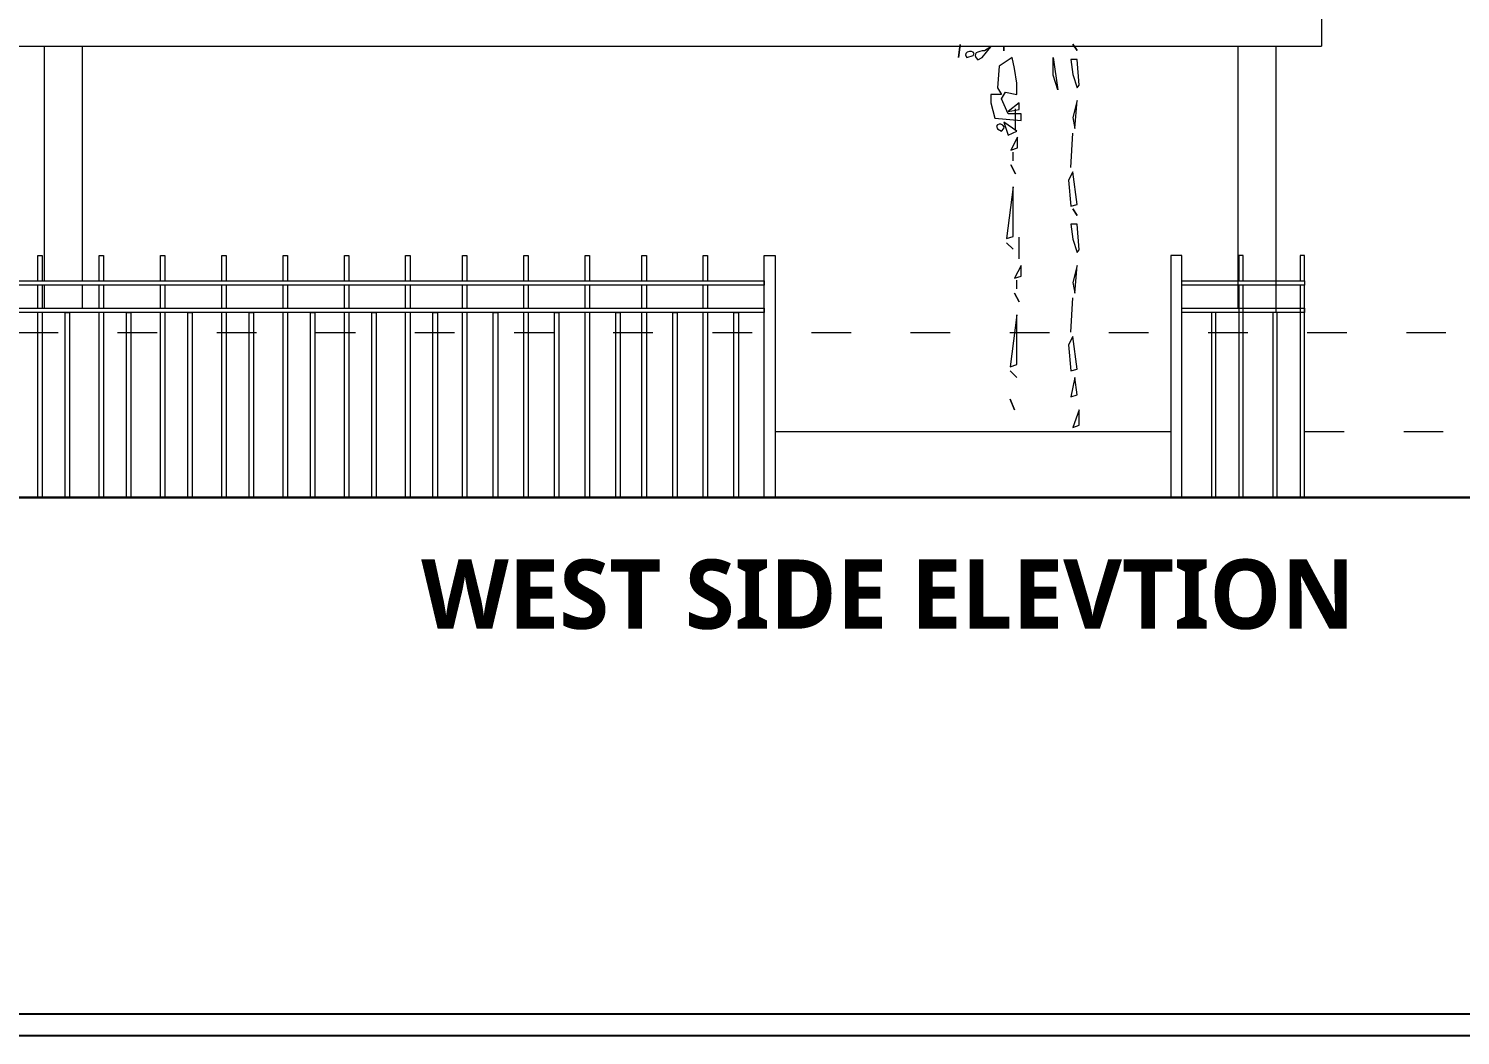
# Model space of a CAD drawing. Header units: millimetres. Extents: x 922141 to 965068, y 34629 to 256118.
# Drawn here: x 950409 to 956908, y 190849 to 195422 of the extents above; entities that cross this region are included whole.
import ezdxf

# ---------------------------------------------------------------- set-up
doc = ezdxf.new("R2010")
doc.units = ezdxf.units.MM
doc.linetypes.add('ACAD_ISO03W100', pattern=[30, 12, -18])
doc.layers.get('Defpoints').update_dxf_attribs({"color": 6})
for name, color, linetype, lineweight in [('HATCH', 8, 'Continuous', 5), ('MCA__ LANDSCAPE', 136, 'Continuous', 5), ('MCA__ LAYOUT TESTO', 6, 'Continuous', 5), ('MCA__ MURI ESISTENTI SEZIONATI', 30, 'Continuous', 30), ('MCA__ SCALE', 154, 'Continuous', 18)]:
    doc.layers.add(name, color=color, linetype=linetype, lineweight=lineweight)
doc.layers.add('MCA__ PISCINA ELEV.', color=91, linetype='Continuous')
doc.layers.add('TEXT200', color=7, linetype='Continuous')
doc.styles.get("Standard").update_dxf_attribs({"font": 'arial.ttf'})

# ---------------------------------------------------------------- blocks, each defined once
blk = doc.blocks.new('DS')
at = {"layer": 'HATCH', "linetype": 'Continuous'}
for points in [[(567633, 381873.4), (567643.8, 381945.7), (567633, 381873.4)], [(567765.4, 381873.4), (567814.7, 381933.4), (567779.3, 381910.3), (567765.4, 381910.3), (567753.1, 381907.2), (567742.3, 381904.1), (567733.1, 381899.5), (567728.5, 381891.8), (567726.9, 381884.1), (567731.6, 381873.4), (567742.3, 381861), (567765.4, 381873.4)], [(567887.1, 381910.3), (567887.1, 381933.4), (567887.1, 381910.3)], [(568298.2, 381911.7), (568273.6, 381948.6), (568298.2, 381911.7)], [(567716.2, 381884.1), (567720.8, 381896.4), (567716.2, 381902.6), (567706.9, 381907.2), (567694.6, 381907.2), (567682.3, 381902.6), (567674.6, 381896.4), (567673.1, 381885.7), (567680.8, 381873.4), (567716.2, 381884.1)], [(567984.1, 381520.8), (567984.1, 381557.7), (567911.7, 381557.7), (567874.8, 381642.4), (567897.9, 381679.3), (567961, 381665.5), (567961, 381728.6), (567947.1, 381811.8), (567934.8, 381873.4), (567862.4, 381824.1), (567851.7, 381702.4), (567874.8, 381665.5), (567814.7, 381665.5), (567814.7, 381619.3), (567837.8, 381533.1), (567984.1, 381520.8)], [(568190.4, 381691.7), (568164.2, 381774.8), (568164.2, 381873.4), (568190.4, 381691.7)], [(568298.2, 381703.8), (568309, 381717.7), (568298.2, 381862.4), (568262.8, 381862.4), (568273.6, 381777.7), (568298.2, 381703.8)], [(567973.3, 381582.3), (567973.3, 381619.3), (567911.7, 381570), (567973.3, 381582.3)], [(568285.9, 381475.9), (568298.2, 381631.4), (568273.6, 381536), (568285.9, 381475.9)], [(567952.8, 381463.1), (567952.8, 381584.8)], [(567874.8, 381460.7), (567887.1, 381474.6), (567888.6, 381485.3), (567882.5, 381493), (567871.7, 381499.2), (567860.9, 381499.2), (567851.7, 381496.1), (567847, 381488.4), (567851.7, 381473), (567874.8, 381460.7)], [(567911.7, 381437.6), (567961, 381460.7), (567887.1, 381510), (567911.7, 381437.6)], [(568262.8, 381257.3), (568273.6, 381449.8)], [(567963.5, 381366.1), (567963.5, 381426.2), (567926.6, 381353.8), (567963.5, 381366.1)], [(567940.4, 381293.8), (567940.4, 381343)], [(567952.8, 381221.4), (567926.6, 381270.7), (567952.8, 381221.4)], [(568298.2, 381049.4), (568273.6, 381232.7), (568250.5, 381184.9), (568262.8, 381040.2), (568298.2, 381049.4)], [(567940.4, 380870.3), (567940.4, 381149), (567903.5, 380858), (567940.4, 380870.3)], [(568298.2, 380988), (568273.6, 381025), (568298.2, 380988)], [(568298.2, 380780.1), (568309, 380794), (568298.2, 380938.7), (568262.8, 380938.7), (568273.6, 380854.1), (568298.2, 380780.1)], [(567940.4, 380798), (567903.5, 380834.9), (567940.4, 380798)], [(567973.3, 380744.7), (567973.3, 380866.4)], [(567984.1, 380647.7), (567984.1, 380707.8), (567947.1, 380635.4), (567984.1, 380647.7)], [(568285.9, 380552.3), (568298.2, 380707.8), (568273.6, 380612.3), (568285.9, 380552.3)], [(567961, 380575.4), (567961, 380624.6)], [(567973.3, 380503), (567947.1, 380552.3), (567973.3, 380503)], [(568262.8, 380333.6), (568273.6, 380526.1)], [(567961, 380151.9), (567961, 380430.6), (567924, 380139.6), (567961, 380151.9)], [(568298.2, 380125.8), (568273.6, 380309), (568250.5, 380261.3), (568262.8, 380116.5), (568298.2, 380125.8)], [(567961, 380079.6), (567924, 380116.5), (567961, 380079.6)], [(568298.2, 379981), (568285.9, 380079.6), (568262.8, 379970.2), (568298.2, 379981)], [(567947.1, 379897.9), (567924, 379957.9), (567947.1, 379897.9)], [(568309, 379811.7), (568309, 379897.9), (568273.6, 379799.3), (568309, 379811.7)]]:
    blk.add_lwpolyline(points, dxfattribs=at)

msp = doc.modelspace()

# ---------------------------------------------------------------- linework, layer by layer
at = {"layer": 'Defpoints'}
msp.add_lwpolyline([(965068.26, 190849.45), (965068.26, 220398.38), (922141.11, 220398.38), (922141.11, 190849.45)], close=True, dxfattribs=at)
at = {"layer": 'MCA__ LANDSCAPE', "linetype": 'ACAD_ISO03W100', "ltscale": 15}
for p, q in [((937763.23, 194042.18), (959863.67, 194042.18)), ((956201.16, 193592.18), (959863.67, 193592.18))]:
    msp.add_line(p, q, dxfattribs=at)
at = {"layer": 'MCA__ MURI ESISTENTI SEZIONATI'}
msp.add_line((949357.86, 193292.18), (957844.84, 193292.18), dxfattribs=at)
at = {"layer": 'MCA__ SCALE'}
for p, q in [((956278.59, 195492.18), (956278.59, 195342.18)), ((950319.25, 195342.18), (956278.59, 195342.18)), ((953798.43, 193592.18), (954365.47, 193592.18)), ((954365.47, 193592.18), (955594.8, 193592.18))]:
    msp.add_line(p, q, dxfattribs=at)
for points in [[(950481.73, 194277.18), (950481.73, 195342.18), (950651.73, 195342.18), (950651.73, 194277.18)], [(955900.52, 194152.18), (955900.52, 195342.18), (956070.52, 195342.18), (956070.52, 194132.18)], [(950451.61, 194277.18), (950451.61, 194392.18), (950471.61, 194392.18), (950471.61, 194277.18)], [(950729.79, 194277.18), (950729.79, 194392.18), (950749.79, 194392.18), (950749.79, 194277.18)], [(951007.97, 194277.18), (951007.97, 194392.18), (951027.97, 194392.18), (951027.97, 194277.18)], [(951286.15, 194277.18), (951286.15, 194392.18), (951306.15, 194392.18), (951306.15, 194277.18)], [(951564.33, 194277.18), (951564.33, 194392.18), (951584.33, 194392.18), (951584.33, 194277.18)], [(951842.51, 194277.18), (951842.51, 194392.18), (951862.51, 194392.18), (951862.51, 194277.18)], [(952120.69, 194277.18), (952120.69, 194392.18), (952140.69, 194392.18), (952140.69, 194277.18)], [(952378.87, 194277.18), (952378.87, 194392.18), (952398.87, 194392.18), (952398.87, 194277.18)], [(952657.05, 194277.18), (952657.05, 194392.18), (952677.05, 194392.18), (952677.05, 194277.18)], [(952935.23, 194277.18), (952935.23, 194392.18), (952955.23, 194392.18), (952955.23, 194277.18)], [(953193.41, 194277.18), (953193.41, 194392.18), (953213.41, 194392.18), (953213.41, 194277.18)], [(953471.59, 194277.18), (953471.59, 194392.18), (953491.59, 194392.18), (953491.59, 194277.18)], [(955922.98, 194277.18), (955922.98, 194392.18), (955902.98, 194392.18), (955902.98, 194277.18)], [(956201.16, 194277.18), (956201.16, 194392.18), (956181.16, 194392.18), (956181.16, 194277.18)], [(949965.25, 194277.18), (953748.43, 194277.18), (953748.43, 194257.18), (949965.25, 194257.18)], [(950451.61, 194152.18), (950451.61, 194257.18)], [(950471.61, 194257.18), (950471.61, 194152.18)], [(950481.73, 194152.18), (950481.73, 194257.18)], [(950651.73, 194257.18), (950651.73, 194152.18)], [(950729.79, 194152.18), (950729.79, 194257.18)], [(950749.79, 194257.18), (950749.79, 194152.18)], [(951007.97, 194152.18), (951007.97, 194257.18)], [(951027.97, 194257.18), (951027.97, 194152.18)], [(951286.15, 194152.18), (951286.15, 194257.18)], [(951306.15, 194257.18), (951306.15, 194152.18)], [(951564.33, 194152.18), (951564.33, 194257.18)], [(951584.33, 194257.18), (951584.33, 194152.18)], [(951842.51, 194152.18), (951842.51, 194257.18)], [(951862.51, 194257.18), (951862.51, 194152.18)], [(952120.69, 194152.18), (952120.69, 194257.18)], [(952140.69, 194257.18), (952140.69, 194152.18)], [(952378.87, 194152.18), (952378.87, 194257.18)], [(952398.87, 194257.18), (952398.87, 194152.18)], [(952657.05, 194152.18), (952657.05, 194257.18)], [(952677.05, 194257.18), (952677.05, 194152.18)], [(952935.23, 194152.18), (952935.23, 194257.18)], [(952955.23, 194257.18), (952955.23, 194152.18)], [(953193.41, 194152.18), (953193.41, 194257.18)], [(953213.41, 194257.18), (953213.41, 194152.18)], [(953471.59, 194152.18), (953471.59, 194257.18)], [(953491.59, 194257.18), (953491.59, 194152.18)], [(955644.8, 194277.18), (956201.16, 194277.18), (956201.16, 194257.18), (955644.8, 194257.18)], [(955644.8, 194152.18), (955644.8, 194257.18)], [(955902.98, 194257.18), (955902.98, 194152.18)], [(955922.98, 194152.18), (955922.98, 194257.18)], [(956181.16, 194257.18), (956181.16, 194152.18)], [(956201.16, 194152.18), (956201.16, 194257.18)], [(949965.25, 194152.18), (953748.43, 194152.18), (953748.43, 194132.18), (949965.25, 194132.18)], [(950471.61, 194132.18), (950471.61, 193292.18), (950451.61, 193292.18), (950451.61, 194132.18)], [(950749.79, 194132.18), (950749.79, 193292.18), (950729.79, 193292.18), (950729.79, 194132.18)], [(951027.97, 194132.18), (951027.97, 193292.18), (951007.97, 193292.18), (951007.97, 194132.18)], [(951306.15, 194132.18), (951306.15, 193292.18), (951286.15, 193292.18), (951286.15, 194132.18)], [(951584.33, 194132.18), (951584.33, 193292.18), (951564.33, 193292.18), (951564.33, 194132.18)], [(951862.51, 194132.18), (951862.51, 193292.18), (951842.51, 193292.18), (951842.51, 194132.18)], [(952140.69, 194132.18), (952140.69, 193292.18), (952120.69, 193292.18), (952120.69, 194132.18)], [(952398.87, 194132.18), (952398.87, 193292.18), (952378.87, 193292.18), (952378.87, 194132.18)], [(952677.05, 194132.18), (952677.05, 193292.18), (952657.05, 193292.18), (952657.05, 194132.18)], [(952955.23, 194132.18), (952955.23, 193292.18), (952935.23, 193292.18), (952935.23, 194132.18)], [(953213.41, 194132.18), (953213.41, 193292.18), (953193.41, 193292.18), (953193.41, 194132.18)], [(953491.59, 194132.18), (953491.59, 193292.18), (953471.59, 193292.18), (953471.59, 194132.18)], [(955644.8, 194152.18), (956201.16, 194152.18), (956201.16, 194132.18), (955644.8, 194132.18)], [(955902.98, 194152.18), (955902.98, 193292.18), (955922.98, 193292.18), (955922.98, 194152.18)], [(956181.16, 194152.18), (956181.16, 193292.18), (956201.16, 193292.18), (956201.16, 194152.18)]]:
    msp.add_lwpolyline(points, dxfattribs=at)
for points in [[(953798.43, 193292.18), (953748.43, 193292.18), (953748.43, 194392.18), (953798.43, 194392.18)], [(955594.8, 193292.18), (955644.8, 193292.18), (955644.8, 194392.18), (955594.8, 194392.18)], [(950595.7, 193292.18), (950575.7, 193292.18), (950575.7, 194132.18), (950595.7, 194132.18)], [(950873.88, 193292.18), (950853.88, 193292.18), (950853.88, 194132.18), (950873.88, 194132.18)], [(951152.06, 193292.18), (951132.06, 193292.18), (951132.06, 194132.18), (951152.06, 194132.18)], [(951430.24, 193292.18), (951410.24, 193292.18), (951410.24, 194132.18), (951430.24, 194132.18)], [(951708.42, 193292.18), (951688.42, 193292.18), (951688.42, 194132.18), (951708.42, 194132.18)], [(951986.6, 193292.18), (951966.6, 193292.18), (951966.6, 194132.18), (951986.6, 194132.18)], [(952264.78, 193292.18), (952244.78, 193292.18), (952244.78, 194132.18), (952264.78, 194132.18)], [(952538.58, 193292.18), (952518.58, 193292.18), (952518.58, 194132.18), (952538.58, 194132.18)], [(952816.76, 193292.18), (952796.76, 193292.18), (952796.76, 194132.18), (952816.76, 194132.18)], [(953094.94, 193292.18), (953074.94, 193292.18), (953074.94, 194132.18), (953094.94, 194132.18)], [(953353.12, 193292.18), (953333.12, 193292.18), (953333.12, 194132.18), (953353.12, 194132.18)], [(953631.3, 193292.18), (953611.3, 193292.18), (953611.3, 194132.18), (953631.3, 194132.18)], [(955778.89, 193292.18), (955798.89, 193292.18), (955798.89, 194132.18), (955778.89, 194132.18)], [(956057.07, 193292.18), (956077.07, 193292.18), (956077.07, 194132.18), (956057.07, 194132.18)]]:
    msp.add_lwpolyline(points, close=True, dxfattribs=at)
at = {"layer": 'TEXT200'}
msp.add_lwpolyline([(964970.15, 190947.56), (964970.15, 220300.27), (922239.22, 220300.27), (922239.22, 190947.56)], close=True, dxfattribs=at)

# ---------------------------------------------------------------- block references
at = {"layer": 'MCA__ PISCINA ELEV.', "xscale": 0.81, "yscale": 0.81, "zscale": 0.81}
msp.add_blockref('DS', (494847.18, -114026.54), dxfattribs=at)

# ---------------------------------------------------------------- texts
at = {"layer": 'MCA__ LAYOUT TESTO', "color": 14, "insert": (950931.67, 193010.96, 0), "char_height": 315, "attachment_point": 1}
msp.add_mtext_dynamic_manual_height_columns('{\\fSegoe UI Light|b1|i0|c0|p34;^IWEST SIDE ELEVTION}', width=6780.4445, gutter_width=1, heights=[0], dxfattribs=at)

doc.saveas('drawing.dxf')
